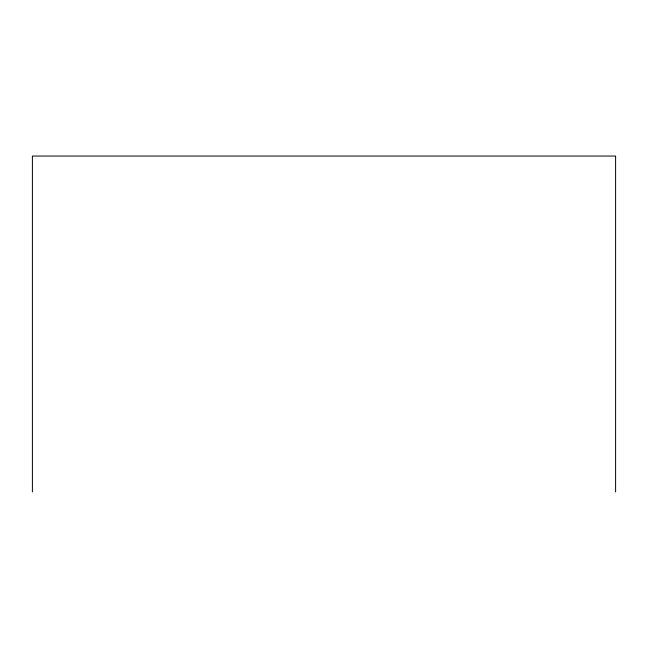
<?xml version="1.0" encoding="UTF-8"?>
<svg xmlns="http://www.w3.org/2000/svg" width="648" height="648" viewBox="0 0 648 648"><rect width="100%" height="100%" fill="white"/><g stroke="black" fill="none" stroke-linecap="round" stroke-linejoin="round"><path stroke-width="0.97" d="M615.6 491.945L615.6 156.055L32.4 156.055L32.4 491.945"/></g></svg>
